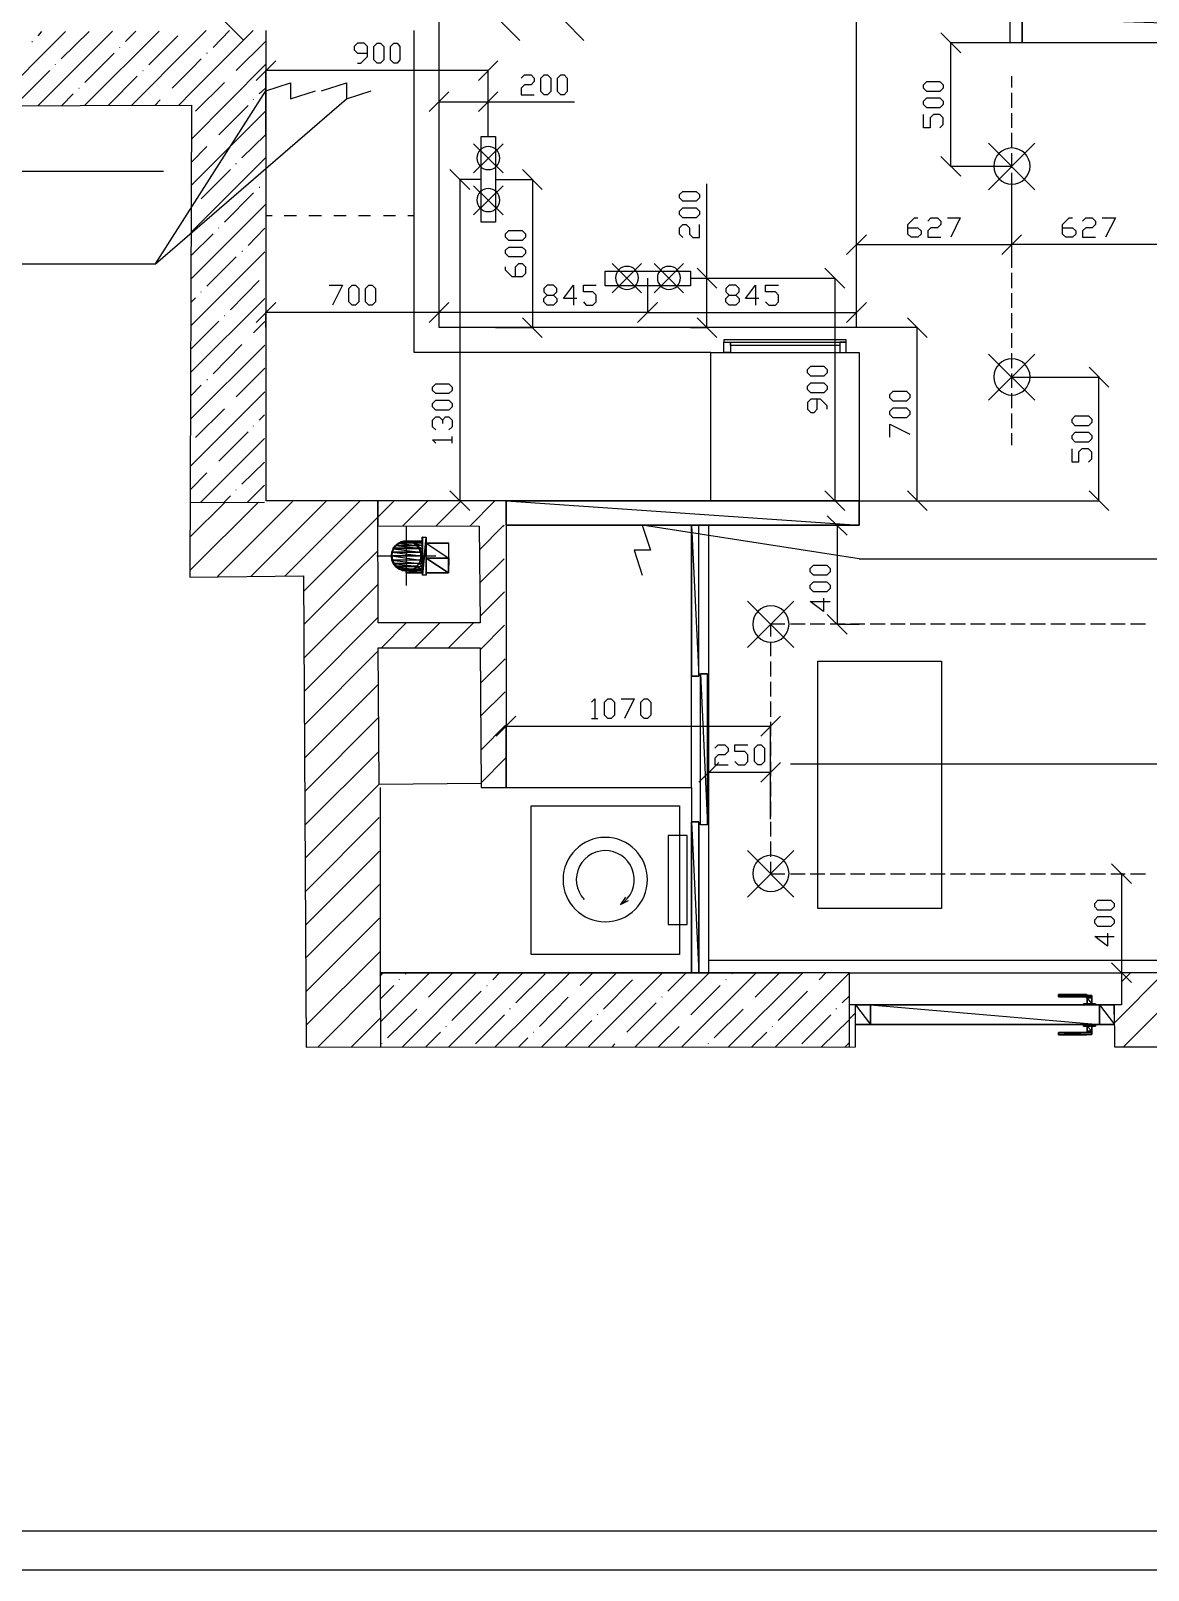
# Model space of a CAD drawing. Extents: x -3 to 1587, y 0 to 1122.
# Drawn here: x 536 to 915, y 0 to 522 of the extents above; entities that cross this region are included whole.
import ezdxf

# ---------------------------------------------------------------- set-up
doc = ezdxf.new("R2010")
doc.units = 0
doc.layers.add('Page_1', color=7, linetype='CONTINUOUS')

msp = doc.modelspace()

# ---------------------------------------------------------------- linework, layer by layer
at = {"layer": 'Page_1', "color": 7}
for points in [[(0, 1122.2367), (1587.2, 1122.2367), (1587.2, -0.0033), (0, -0.0033)], [(55.36, 1108.9567), (1573.92, 1108.9567), (1573.92, 13.2767), (55.36, 13.2767)], [(688.96, 457.4367), (688.96, 486.3967), (693.92, 486.3967), (693.92, 457.4367)], [(731.04, 440.7967), (760, 440.7967), (760, 435.8367), (731.04, 435.8367)], [(670.4, 350.5567), (670.4, 337.5967), (669.12, 337.5967), (668.96, 350.5567)], [(762.88, 303.3567), (762.88, 354.5567), (760.32, 354.5567), (760.32, 303.3567)], [(765.76, 304.1567), (765.76, 252.9567), (763.36, 252.9567), (763.36, 304.1567)], [(762.88, 253.9167), (762.88, 202.7167), (760.32, 202.7167), (760.32, 253.9167)], [(906.24, 202.7167)]]:
    msp.add_lwpolyline(points, close=True, dxfattribs=at)
for points in [[(816.32, 421.5967), (816.32, 822.2367)], [(872.48, 772.7967), (872.48, 518.2367)], [(816.32, 421.5967), (674.72, 421.5967), (674.72, 555.9967), (630.24, 555.9967)], [(616, 522.3967), (616, 362.8767)], [(921.6, 518.2367), (872.48, 518.2367)], [(412.48, 443.1967), (578.56, 443.1967), (616, 501.9167)], [(325.92, 496.3167), (590.72, 497.1167)], [(578.56, 443.1967), (643.36, 499.1967)], [(590.72, 497.1167), (590.24, 336.9567)], [(696.48, 474.0767), (686.4, 483.9967)], [(686.4, 474.0767), (696.48, 483.9967)], [(861.12, 468.3167), (876.8, 484.1567)], [(861.12, 484.1567), (876.8, 468.3167)], [(581.28, 474.5567), (407.36, 474.5567)], [(696.48, 469.7567), (686.4, 459.8367)], [(686.4, 469.7567), (696.48, 459.8367)], [(743.36, 433.4367), (733.44, 443.3567)], [(743.36, 443.3567), (733.44, 433.4367)], [(747.68, 433.4367), (757.6, 443.3567)], [(747.68, 443.3567), (757.6, 433.4367)], [(861.12, 412.6367), (876.8, 396.9567)], [(861.12, 396.9567), (876.8, 412.6367)], [(590.4, 362.2367), (615.52, 362.3967)], [(697.44, 362.8767), (616, 362.8767)], [(654.08, 321.4367), (653.92, 362.8767)], [(653.92, 362.8767), (653.92, 354.3967), (688.32, 354.2367)], [(697.44, 362.8767), (697.44, 265.5967)], [(697.44, 362.8767), (817.28, 362.8767), (817.28, 354.5567)], [(688.32, 354.2367), (688.64, 321.4367)], [(697.44, 354.5567), (817.28, 354.5567)], [(817.28, 343.1967), (743.68, 354.5567)], [(760.32, 265.5967), (760.32, 354.5567)], [(766.24, 202.7167), (766.24, 354.5567)], [(793.92, 273.5967), (936.48, 273.5967), (959.52, 346.2367)], [(817.28, 343.1967), (954.4, 343.1967)], [(590.24, 336.9567), (628.8, 337.4367)], [(628.8, 337.4367), (629.6, 177.4367)], [(779.36, 328.7967), (795.04, 313.1167)], [(779.36, 313.1167), (795.04, 328.7967)], [(688.64, 321.4367), (654.08, 321.4367)], [(654.4, 266.5567), (654.08, 312.9567)], [(654.08, 312.9567), (688.64, 312.9567)], [(688.64, 312.9567), (688.96, 265.5967)], [(688.96, 266.8767), (654.4, 266.5567)], [(654.72, 265.5967), (654.72, 202.7167)], [(688.96, 265.5967), (697.44, 265.5967)], [(760.32, 265.5967), (760.32, 202.7167)], [(779.36, 244.1567), (795.04, 228.3167)], [(779.36, 228.3167), (795.04, 244.1567)], [(654.72, 202.7167), (654.88, 177.4367)], [(813.92, 202.7167), (654.72, 202.7167)], [(654.72, 202.7167), (797.28, 202.7167)], [(813.92, 191.8367), (813.92, 202.7167)], [(813.92, 202.7167), (813.92, 202.7167), (906.24, 202.7167)], [(906.24, 202.7167), (906.24, 191.8367), (903.68, 191.8367), (903.84, 177.5967)], [(992.8, 202.7167), (906.24, 202.7167)], [(894.08, 194.5567), (884.8, 194.5567), (884.8, 195.3567), (894.4, 195.3567)], [(894.56, 195.0367), (896.16, 195.0367)], [(894.56, 192.1567), (894.56, 193.9167)], [(896.16, 195.0367), (896.16, 192.1567)], [(813.92, 177.5967), (813.92, 191.8367)], [(816, 177.5967), (816, 191.8367), (813.92, 191.8367)], [(816, 191.8367), (821.12, 191.8367), (821.12, 185.1167), (816, 185.1167)], [(897.44, 192.1567), (893.28, 192.1567)], [(893.28, 191.8367), (893.28, 192.1567)], [(897.44, 192.1567), (897.44, 191.8367)], [(898.72, 191.8367), (903.68, 191.8367)], [(903.84, 185.1167), (898.72, 185.1167), (898.72, 191.8367)], [(893.28, 184.6367), (893.28, 185.1167)], [(893.28, 184.6367), (897.44, 184.6367)], [(894.56, 182.8767), (894.56, 184.6367)], [(896.16, 184.6367), (896.16, 181.7567)], [(897.44, 185.1167), (897.44, 184.6367)], [(629.6, 177.4367), (816, 177.5967)], [(894.4, 181.5967), (884.8, 181.5967), (884.8, 182.3967), (894.08, 182.3967)], [(896.16, 181.7567), (894.56, 181.7567)], [(903.84, 177.5967), (1152.16, 177.5967)]]:
    msp.add_lwpolyline(points, dxfattribs=at)
at = {"layer": 'Page_1', "color": 3}
for points in [[(868.32, 772.7967), (868.32, 518.2367)], [(982.72, 206.8767), (766.24, 206.8767)]]:
    msp.add_lwpolyline(points, dxfattribs=at)
at = {"layer": 'Page_1', "color": 1}
for points in [[(590.72, 517.4367), (595.68, 522.3967)], [(590.72, 501.4367), (611.68, 522.3967)], [(590.72, 517.4367), (595.68, 522.3967)], [(590.72, 501.4367), (611.68, 522.3967)], [(598.08, 516.6367), (603.68, 522.3967)], [(598.08, 516.6367), (603.68, 522.3967)], [(766.88, 413.1167), (666.24, 413.1167), (666.24, 522.3967)], [(522.88, 496.9567), (548, 522.0767)], [(522.88, 496.9567), (548, 522.0767)], [(536.64, 518.7167), (536.8, 518.7167)], [(536.64, 518.7167), (536.8, 518.7167)], [(538.72, 496.9567), (564, 522.2367)], [(538.72, 496.9567), (564, 522.2367)], [(538.72, 520.6367), (540, 522.0767)], [(538.72, 520.6367), (540, 522.0767)], [(546.56, 512.7967), (556, 522.0767)], [(546.56, 512.7967), (556, 522.0767)], [(554.56, 497.1167), (579.84, 522.2367)], [(554.56, 497.1167), (579.84, 522.2367)], [(568.32, 518.7167), (571.84, 522.2367)], [(568.32, 518.7167), (571.84, 522.2367)], [(570.56, 497.1167), (590.72, 517.4367)], [(570.56, 497.1167), (590.72, 517.4367)], [(576.32, 510.7167), (586.08, 520.6367)], [(576.32, 510.7167), (586.08, 520.6367)], [(605.92, 508.7967), (615.84, 518.7167)], [(605.92, 508.7967), (615.84, 518.7167)], [(554.56, 504.7967), (564.48, 514.7167)], [(554.56, 504.7967), (564.48, 514.7167)], [(566.4, 516.6367), (566.4, 516.7967)], [(566.4, 516.6367), (566.4, 516.7967)], [(590.72, 509.4367), (594.08, 512.7967)], [(590.72, 509.4367), (594.08, 512.7967)], [(596, 514.7167), (596.16, 514.8767)], [(596, 514.7167), (596.16, 514.8767)], [(532.8, 498.8767), (542.72, 508.7967)], [(532.8, 498.8767), (542.72, 508.7967)], [(544.64, 510.7167), (544.64, 510.8767)], [(544.64, 510.7167), (544.64, 510.8767)], [(562.56, 497.1167), (572.32, 506.8767)], [(562.56, 497.1167), (572.32, 506.8767)], [(574.24, 508.7967), (574.4, 508.7967)], [(574.24, 508.7967), (574.4, 508.7967)], [(584.16, 502.8767), (590.72, 509.4367)], [(584.16, 502.8767), (590.72, 509.4367)], [(590.72, 485.5967), (615.84, 510.8767)], [(590.72, 485.5967), (615.84, 510.8767)], [(552.48, 502.8767), (552.64, 502.8767)], [(552.48, 502.8767), (552.64, 502.8767)], [(586.4, 497.1167), (590.72, 501.4367)], [(586.4, 497.1167), (590.72, 501.4367)], [(592.16, 495.0367), (601.92, 504.7967)], [(592.16, 495.0367), (601.92, 504.7967)], [(613.76, 500.9567), (615.84, 502.8767)], [(613.76, 500.9567), (615.84, 502.8767)], [(616, 501.9167), (624.32, 504.6367), (624.32, 499.1967), (632.8, 501.9167)], [(634.88, 501.9167), (643.36, 504.6367), (643.36, 499.1967), (651.68, 501.9167)], [(546.72, 496.9567), (550.56, 500.9567)], [(546.72, 496.9567), (550.56, 500.9567)], [(578.4, 497.1167), (580.16, 498.8767)], [(578.4, 497.1167), (580.16, 498.8767)], [(600, 487.0367), (609.92, 496.9567)], [(600, 487.0367), (609.92, 496.9567)], [(611.84, 498.8767), (611.84, 499.0367)], [(611.84, 498.8767), (611.84, 499.0367)], [(590.56, 469.7567), (615.84, 495.0367)], [(590.56, 469.7567), (615.84, 495.0367)], [(607.84, 479.1967), (615.84, 487.0367)], [(607.84, 479.1967), (615.84, 487.0367)], [(590.72, 477.7567), (596, 483.0367)], [(590.72, 477.7567), (596, 483.0367)], [(590.56, 453.9167), (615.84, 479.1967)], [(590.56, 453.9167), (615.84, 479.1967)], [(605.92, 477.1167), (605.92, 477.2767)], [(605.92, 477.1167), (605.92, 477.2767)], [(594.08, 465.2767), (604, 475.1967)], [(594.08, 465.2767), (604, 475.1967)], [(601.92, 457.4367), (611.84, 467.3567)], [(601.92, 457.4367), (611.84, 467.3567)], [(613.76, 469.2767), (613.92, 469.2767)], [(613.76, 469.2767), (613.92, 469.2767)], [(590.56, 438.0767), (615.84, 463.3567)], [(590.56, 438.0767), (615.84, 463.3567)], [(600, 455.3567), (600, 455.5167)], [(600, 455.3567), (600, 455.5167)], [(609.92, 449.4367), (615.68, 455.3567)], [(609.92, 449.4367), (615.68, 455.3567)], [(618.08, 459.5167), (616, 459.5167)], [(626.4, 459.5167), (622.24, 459.5167)], [(634.88, 459.5167), (630.56, 459.5167)], [(643.2, 459.5167), (639.04, 459.5167)], [(651.52, 459.5167), (647.36, 459.5167)], [(660, 459.5167), (655.84, 459.5167)], [(666.24, 459.5167), (664.16, 459.5167)], [(590.56, 445.9167), (598.08, 453.4367)], [(590.56, 445.9167), (598.08, 453.4367)], [(590.56, 422.2367), (615.68, 447.3567)], [(590.56, 422.2367), (615.68, 447.3567)], [(596, 435.6767), (605.92, 445.5967)], [(596, 435.6767), (605.92, 445.5967)], [(607.84, 447.5167), (608, 447.5167)], [(607.84, 447.5167), (608, 447.5167)], [(594.08, 433.5967), (594.08, 433.7567)], [(594.08, 433.5967), (594.08, 433.7567)], [(604, 427.6767), (613.76, 437.5967)], [(604, 427.6767), (613.76, 437.5967)], [(590.4, 406.3967), (615.68, 431.5167)], [(590.4, 406.3967), (615.68, 431.5167)], [(590.56, 430.0767), (592.16, 431.6767)], [(590.56, 430.0767), (592.16, 431.6767)], [(590.56, 414.2367), (600, 423.8367)], [(590.56, 414.2367), (600, 423.8367)], [(601.92, 425.7567), (602.08, 425.7567)], [(601.92, 425.7567), (602.08, 425.7567)], [(611.84, 419.8367), (615.68, 423.6767)], [(611.84, 419.8367), (615.68, 423.6767)], [(590.4, 390.5567), (615.68, 415.6767)], [(590.4, 390.5567), (615.68, 415.6767)], [(598.08, 405.9167), (607.84, 415.8367)], [(598.08, 405.9167), (607.84, 415.8367)], [(605.92, 398.0767), (615.68, 407.8367)], [(605.92, 398.0767), (615.68, 407.8367)], [(596, 403.9967), (596.16, 403.9967)], [(596, 403.9967), (596.16, 403.9967)], [(590.4, 398.3967), (594.08, 402.0767)], [(590.4, 398.3967), (594.08, 402.0767)], [(590.4, 374.5567), (615.68, 399.8367)], [(590.4, 374.5567), (615.68, 399.8367)], [(592.16, 384.3167), (601.92, 394.0767)], [(592.16, 384.3167), (601.92, 394.0767)], [(613.76, 390.2367), (615.52, 391.9967)], [(613.76, 390.2367), (615.52, 391.9967)], [(611.84, 388.1567), (611.84, 388.3167)], [(611.84, 388.1567), (611.84, 388.3167)], [(593.76, 362.2367), (615.52, 383.9967)], [(593.76, 362.2367), (615.52, 383.9967)], [(600, 376.3167), (609.92, 386.2367)], [(600, 376.3167), (609.92, 386.2367)], [(590.4, 366.7167), (596, 372.3167)], [(590.4, 366.7167), (596, 372.3167)], [(607.84, 368.4767), (615.52, 375.9967)], [(607.84, 368.4767), (615.52, 375.9967)], [(605.92, 366.3967), (605.92, 366.5567)], [(605.92, 366.3967), (605.92, 366.5567)], [(609.76, 362.3967), (615.52, 368.1567)], [(609.76, 362.3967), (615.52, 368.1567)], [(590.24, 339.1967), (613.44, 362.3967)], [(590.24, 350.5567), (602.08, 362.2367)], [(590.4, 362.0767), (590.56, 362.2367)], [(599.52, 337.1167), (624.96, 362.5567)], [(601.76, 362.2367), (604, 364.4767)], [(601.76, 362.2367), (604, 364.4767)], [(611.04, 337.2767), (636.48, 362.7167)], [(622.56, 337.4367), (648, 362.8767)], [(653.92, 357.2767), (659.52, 362.8767)], [(662.4, 354.3967), (670.88, 362.8767)], [(673.76, 354.3967), (682.24, 362.8767)], [(685.12, 354.2367), (693.6, 362.8767)], [(634.08, 337.4367), (653.92, 357.2767)], [(663.68, 334.0767), (663.68, 354.0767)], [(688.48, 346.2367), (696.32, 354.2367)], [(696.32, 354.2367), (696.8, 354.5567)], [(743.68, 354.5567), (746.4, 346.0767), (740.96, 346.0767), (743.68, 337.5967)], [(645.6, 337.5967), (653.92, 345.9167)], [(668.96, 349.1167), (664.96, 349.1167)], [(664.96, 348.9567), (664.96, 349.1167)], [(678.08, 348.4767), (670.4, 348.4767)], [(670.4, 338.3967), (677.92, 338.3967), (678.08, 348.4767)], [(653.6, 344.1567), (673.6, 344.1567)], [(688.48, 334.8767), (696.8, 343.1967)], [(628.96, 320.9567), (645.6, 337.5967)], [(628.96, 332.3167), (634.08, 337.4367)], [(628.96, 309.5967), (654.08, 334.5567)], [(663.52, 338.3967), (663.52, 339.0367)], [(663.52, 338.3967), (668.96, 338.3967)], [(664.96, 339.1967), (664.96, 339.0367), (668.96, 339.0367)], [(688.64, 323.6767), (696.96, 331.9967)], [(629.12, 298.2367), (654.08, 323.3567)], [(655.2, 312.9567), (663.52, 321.4367)], [(666.56, 312.9567), (675.04, 321.4367)], [(677.92, 312.9567), (686.4, 321.4367)], [(688.64, 312.3167), (696.96, 320.6367)], [(629.12, 286.8767), (654.24, 311.9967)], [(688.8, 300.9567), (697.12, 309.2767)], [(629.12, 275.5167), (654.24, 300.6367)], [(688.8, 289.7567), (697.12, 298.0767)], [(629.28, 264.3167), (654.24, 289.2767)], [(688.96, 278.3967), (697.28, 286.7167)], [(629.28, 252.9567), (654.4, 277.9167)], [(688.96, 267.1967), (697.28, 275.5167)], [(629.28, 241.5967), (654.4, 266.7167)], [(697.44, 265.5967), (760.32, 265.5967)], [(629.44, 230.2367), (654.4, 255.3567)], [(629.44, 218.8767), (654.56, 243.9967)], [(629.44, 207.6767), (654.56, 232.6367)], [(737.92, 228.3167), (736.32, 225.9167), (739.04, 227.1967)], [(629.6, 196.3167), (654.56, 221.2767)], [(629.6, 184.9567), (654.72, 209.9167)], [(633.6, 177.4367), (654.72, 198.7167)], [(654.72, 201.5967), (655.68, 202.7167)], [(654.72, 185.9167), (671.52, 202.7167)], [(654.72, 201.5967), (655.68, 202.7167)], [(654.72, 185.9167), (671.52, 202.7167)], [(661.28, 200.3167), (661.28, 200.4767)], [(661.28, 200.3167), (661.28, 200.4767)], [(662.24, 177.4367), (687.36, 202.7167)], [(662.24, 177.4367), (687.36, 202.7167)], [(663.2, 202.3967), (663.68, 202.7167)], [(663.2, 202.3967), (663.68, 202.7167)], [(671.2, 194.3967), (679.36, 202.7167)], [(671.2, 194.3967), (679.36, 202.7167)], [(677.92, 177.4367), (703.2, 202.7167)], [(677.92, 177.4367), (703.2, 202.7167)], [(692.96, 200.3167), (695.2, 202.7167)], [(692.96, 200.3167), (695.2, 202.7167)], [(693.76, 177.5967), (719.04, 202.7167)], [(693.76, 177.5967), (719.04, 202.7167)], [(700.8, 192.4767), (710.72, 202.3967)], [(700.8, 192.4767), (710.72, 202.3967)], [(709.6, 177.5967), (734.88, 202.7167)], [(709.6, 177.5967), (734.88, 202.7167)], [(722.56, 198.3967), (726.88, 202.7167)], [(722.56, 198.3967), (726.88, 202.7167)], [(725.44, 177.5967), (750.56, 202.7167)], [(725.44, 177.5967), (750.56, 202.7167)], [(730.56, 190.3967), (740.32, 200.3167)], [(730.56, 190.3967), (740.32, 200.3167)], [(741.28, 177.5967), (766.4, 202.7167)], [(741.28, 177.5967), (766.4, 202.7167)], [(752.32, 196.4767), (758.56, 202.7167)], [(752.32, 196.4767), (758.56, 202.7167)], [(757.12, 177.5967), (782.24, 202.7167)], [(757.12, 177.5967), (782.24, 202.7167)], [(772, 200.3167), (772.16, 200.4767)], [(772, 200.3167), (772.16, 200.4767)], [(772.96, 177.5967), (798.08, 202.7167)], [(772.96, 177.5967), (798.08, 202.7167)], [(774.08, 202.3967), (774.4, 202.7167)], [(774.08, 202.3967), (774.4, 202.7167)], [(781.92, 194.3967), (790.24, 202.7167)], [(781.92, 194.3967), (790.24, 202.7167)], [(788.8, 177.5967), (813.92, 202.7167)], [(788.8, 177.5967), (813.92, 202.7167)], [(803.68, 200.3167), (805.92, 202.7167)], [(803.68, 200.3167), (805.92, 202.7167)], [(903.84, 185.7567), (920.64, 202.7167)], [(906.24, 199.6767), (909.28, 202.7167)], [(906.88, 177.5967), (932.16, 202.7167)], [(654.72, 193.7567), (659.36, 198.3967)], [(654.72, 193.7567), (659.36, 198.3967)], [(679.04, 186.5567), (688.96, 196.4767)], [(679.04, 186.5567), (688.96, 196.4767)], [(690.88, 198.3967), (691.04, 198.3967)], [(690.88, 198.3967), (691.04, 198.3967)], [(708.8, 184.4767), (718.56, 194.3967)], [(708.8, 184.4767), (718.56, 194.3967)], [(750.24, 194.3967), (750.4, 194.5567)], [(750.24, 194.3967), (750.4, 194.5567)], [(760.16, 188.4767), (770.08, 198.3967)], [(760.16, 188.4767), (770.08, 198.3967)], [(789.76, 186.5567), (799.68, 196.4767)], [(789.76, 186.5567), (799.68, 196.4767)], [(811.52, 192.4767), (813.92, 194.8767)], [(811.52, 192.4767), (813.92, 194.8767)], [(894.4, 195.3567), (884.8, 195.3567), (884.8, 194.5567), (894.08, 194.5567)], [(896.16, 195.0367), (894.56, 195.0367)], [(894.56, 193.9167), (894.56, 192.1567), (896.16, 192.1567), (896.16, 195.0367)], [(657.28, 180.6367), (667.2, 190.3967)], [(657.28, 180.6367), (667.2, 190.3967)], [(687.04, 178.5567), (696.96, 188.4767)], [(687.04, 178.5567), (696.96, 188.4767)], [(698.88, 190.3967), (698.88, 190.5567)], [(698.88, 190.3967), (698.88, 190.5567)], [(728.48, 188.4767), (728.64, 188.6367)], [(728.48, 188.4767), (728.64, 188.6367)], [(738.4, 182.5567), (748.32, 192.4767)], [(738.4, 182.5567), (748.32, 192.4767)], [(768, 180.6367), (777.92, 190.3967)], [(768, 180.6367), (777.92, 190.3967)], [(797.76, 178.5567), (807.68, 188.4767)], [(797.76, 178.5567), (807.68, 188.4767)], [(809.6, 190.3967), (809.6, 190.5567)], [(809.6, 190.3967), (809.6, 190.5567)], [(813.92, 187.0367), (816, 189.1167)], [(816, 191.8367), (821.12, 191.8367)], [(821.12, 191.8367), (893.28, 191.8367)], [(821.12, 191.8367), (821.12, 185.1167)], [(821.12, 191.8367), (893.28, 191.8367)], [(893.28, 191.8367), (821.12, 191.8367), (821.12, 185.1167)], [(893.28, 192.1567), (894.56, 192.1567)], [(893.28, 192.1567), (893.28, 191.8367)], [(893.28, 191.8367), (897.44, 191.8367)], [(893.28, 191.8367), (897.44, 191.8367), (898.72, 191.8367)], [(897.44, 191.8367), (893.28, 191.8367)], [(896.16, 192.1567), (894.56, 192.1567)], [(894.56, 192.1567), (896.16, 192.1567)], [(896.16, 192.1567), (897.44, 192.1567)], [(897.44, 192.1567), (897.44, 191.8367)], [(897.44, 191.8367), (898.72, 191.8367)], [(898.72, 191.8367), (897.44, 191.8367)], [(898.72, 185.1167), (898.72, 191.8367)], [(898.72, 191.8367), (903.68, 191.8367)], [(898.72, 185.1167), (898.72, 191.8367)], [(644.96, 177.4367), (654.72, 187.3567)], [(677.12, 184.4767), (677.12, 184.6367)], [(677.12, 184.4767), (677.12, 184.6367)], [(717.6, 177.5967), (726.56, 186.5567)], [(717.6, 177.5967), (726.56, 186.5567)], [(749.12, 177.5967), (756.16, 184.4767)], [(749.12, 177.5967), (756.16, 184.4767)], [(787.84, 184.4767), (787.84, 184.6367)], [(787.84, 184.4767), (787.84, 184.6367)], [(804.48, 177.5967), (813.92, 186.8767)], [(804.48, 177.5967), (813.92, 186.8767)], [(816, 185.1167), (903.84, 185.1167)], [(893.28, 185.1167), (821.12, 185.1167)], [(821.12, 185.1167), (893.28, 185.1167)], [(893.28, 185.1167), (893.28, 184.6367)], [(897.44, 185.1167), (893.28, 185.1167)], [(893.28, 185.1167), (897.44, 185.1167)], [(894.56, 184.6367), (893.28, 184.6367)], [(894.56, 184.6367), (896.16, 184.6367)], [(896.16, 181.7567), (896.16, 184.6367), (894.56, 184.6367), (894.56, 182.8767)], [(896.16, 184.6367), (894.56, 184.6367)], [(897.44, 184.6367), (896.16, 184.6367)], [(897.44, 185.1167), (897.44, 184.6367)], [(898.72, 185.1167), (897.44, 185.1167)], [(897.44, 185.1167), (898.72, 185.1167)], [(655.36, 178.5567), (655.36, 178.7167)], [(655.36, 178.5567), (655.36, 178.7167)], [(670.08, 177.4367), (675.2, 182.5567)], [(670.08, 177.4367), (675.2, 182.5567)], [(701.76, 177.5967), (704.8, 180.6367)], [(701.76, 177.5967), (704.8, 180.6367)], [(706.72, 182.5567), (706.88, 182.5567)], [(706.72, 182.5567), (706.88, 182.5567)], [(733.44, 177.5967), (734.4, 178.5567)], [(733.44, 177.5967), (734.4, 178.5567)], [(766.08, 178.5567), (766.08, 178.7167)], [(766.08, 178.5567), (766.08, 178.7167)], [(780.8, 177.5967), (785.92, 182.5567)], [(780.8, 177.5967), (785.92, 182.5567)], [(812.48, 177.5967), (813.92, 179.0367)], [(812.48, 177.5967), (813.92, 179.0367)], [(815.84, 177.5967), (816, 177.7567)], [(894.08, 182.3967), (884.8, 182.3967), (884.8, 181.5967), (894.4, 181.5967)], [(894.56, 181.7567), (896.16, 181.7567)]]:
    msp.add_lwpolyline(points, dxfattribs=at)
at = {"layer": 'Page_1', "color": 5}
for points in [[(601.76, 525.7567), (608.48, 519.0367)], [(695.36, 525.7567), (702.08, 519.0367)], [(717.12, 525.7567), (723.84, 519.0367)], [(647.04, 511.3567), (648.16, 511.3567), (650.4, 513.5967), (650.4, 516.9567), (649.28, 518.0767), (647.04, 518.0767), (645.92, 516.9567), (645.92, 515.8367), (647.04, 514.7167), (650.4, 514.7167)], [(851.68, 514.8767), (844.96, 521.5967)], [(872.48, 518.2367), (848.16, 518.2367)], [(848.32, 476.3167), (848.32, 518.2367)], [(619.36, 512.1567), (612.64, 505.4367)], [(688.16, 505.4367), (694.72, 512.1567)], [(616, 486.3967), (616, 508.9567)], [(691.36, 508.7967), (616, 508.7967)], [(691.36, 486.3967), (691.36, 508.9567)], [(702.56, 506.2367), (703.68, 507.3567), (705.92, 507.3567), (707.04, 506.2367), (707.04, 505.1167), (705.92, 503.9967), (703.68, 503.9967), (702.56, 502.8767), (702.56, 500.6367), (707.04, 500.6367)], [(868.96, 506.8767), (868.96, 503.0367)], [(678.08, 501.5967), (671.36, 494.8767)], [(688.16, 494.8767), (694.72, 501.5967)], [(674.72, 486.3967), (674.72, 498.2367), (691.36, 498.2367), (720.64, 498.2367)], [(691.36, 486.3967), (691.36, 498.2367)], [(868.96, 501.2767), (868.96, 496.1567)], [(844.64, 489.4367), (845.76, 490.5567), (845.76, 492.7967), (844.64, 493.9167), (842.4, 493.9167), (841.28, 492.7967), (841.28, 489.4367), (839.04, 489.4367), (839.04, 493.9167)], [(868.96, 494.3967), (868.96, 489.4367)], [(868.96, 487.6767), (868.96, 482.5567)], [(868.96, 480.7967), (868.96, 475.8367)], [(844.96, 479.6767), (851.68, 472.9567)], [(868.96, 476.3167), (848.16, 476.3167)], [(685.12, 468.4767), (678.4, 475.1967)], [(688.96, 471.8367), (681.6, 471.8367)], [(681.76, 471.8367), (681.76, 362.8767)], [(693.92, 471.8367), (706.56, 471.8367)], [(709.76, 468.4767), (703.04, 475.1967)], [(706.4, 471.8367), (706.4, 421.5967)], [(765.6, 421.5967), (765.6, 438.3967), (765.6, 470.3967)], [(868.96, 474.0767), (868.96, 468.9567)], [(868.96, 470.0767), (868.96, 449.5967)], [(868.96, 467.1967), (868.96, 462.2367)], [(868.96, 460.4767), (868.96, 455.5167)], [(757.44, 452.1567), (756.32, 453.2767), (756.32, 455.5167), (757.44, 456.6367), (758.56, 456.6367), (759.68, 455.5167), (759.68, 453.2767), (760.8, 452.1567), (763.04, 452.1567), (763.04, 456.6367)], [(833.76, 455.5167), (837.12, 455.5167), (838.24, 454.3967), (838.24, 453.2767), (837.12, 452.3167), (834.88, 452.3167), (833.76, 453.2767), (833.76, 456.6367), (836, 458.8767), (837.12, 458.8767)], [(840.48, 457.7567), (841.6, 458.8767), (843.84, 458.8767), (844.96, 457.7567), (844.96, 456.6367), (843.84, 455.5167), (841.6, 455.5167), (840.48, 454.3967), (840.48, 452.3167), (844.96, 452.3167)], [(847.2, 458.8767), (851.52, 458.8767), (848.32, 452.3167)], [(886.24, 455.5167), (889.6, 455.5167), (890.72, 454.3967), (890.72, 453.2767), (889.6, 452.3167), (887.36, 452.3167), (886.24, 453.2767), (886.24, 456.6367), (888.48, 458.8767), (889.6, 458.8767)], [(892.96, 457.7567), (894.08, 458.8767), (896.32, 458.8767), (897.44, 457.7567), (897.44, 456.6367), (896.32, 455.5167), (894.08, 455.5167), (892.96, 454.3967), (892.96, 452.3167), (897.44, 452.3167)], [(899.68, 458.8767), (904.16, 458.8767), (900.8, 452.3167)], [(819.68, 453.1167), (812.96, 446.3967)], [(816.32, 421.5967), (816.32, 449.7567), (868.96, 449.7567), (868.96, 444.3167)], [(872.32, 453.1167), (865.6, 446.3967)], [(865.6, 446.3967), (872.32, 453.1167)], [(868.96, 453.5967), (868.96, 448.6367)], [(921.6, 449.7567), (868.96, 449.7567)], [(868.96, 446.8767), (868.96, 441.9167)], [(700.64, 438.8767), (700.64, 442.2367), (701.76, 443.3567), (702.88, 443.3567), (704, 442.2367), (704, 439.9967), (702.88, 438.8767), (699.52, 438.8767), (697.28, 441.1167), (697.28, 442.2367)], [(768.96, 435.0367), (762.24, 441.7567)], [(812.32, 435.0367), (805.6, 441.7567)], [(868.96, 440.1567), (868.96, 435.0367)], [(637.44, 435.9967), (641.92, 435.9967), (638.56, 429.2767)], [(745.44, 435.8367), (745.44, 426.7167), (674.72, 426.7167), (674.72, 435.8367)], [(713.6, 432.6367), (714.72, 431.5167), (714.72, 430.3967), (713.6, 429.2767), (711.36, 429.2767), (710.24, 430.3967), (710.24, 431.5167), (711.36, 432.6367), (713.6, 432.6367), (714.72, 433.7567), (714.72, 434.8767), (713.6, 435.9967), (711.36, 435.9967), (710.24, 434.8767), (710.24, 433.7567), (711.36, 432.6367)], [(721.44, 431.5167), (716.96, 431.5167), (720.32, 435.9967), (720.32, 429.2767)], [(723.68, 430.3967), (724.64, 429.2767), (726.88, 429.2767), (728, 430.3967), (728, 432.6367), (726.88, 433.7567), (723.68, 433.7567), (723.68, 435.9967), (728, 435.9967)], [(745.44, 438.3967), (745.44, 426.7167), (816.32, 426.7167), (816.32, 438.3967)], [(760, 438.3967), (765.76, 438.3967)], [(760, 438.3967), (809.12, 438.3967)], [(775.36, 432.6367), (776.48, 431.5167), (776.48, 430.3967), (775.36, 429.2767), (773.12, 429.2767), (772, 430.3967), (772, 431.5167), (773.12, 432.6367), (775.36, 432.6367), (776.48, 433.7567), (776.48, 434.8767), (775.36, 435.9967), (773.12, 435.9967), (772, 434.8767), (772, 433.7567), (773.12, 432.6367)], [(783.2, 431.5167), (778.72, 431.5167), (782.08, 435.9967), (782.08, 429.2767)], [(785.44, 430.3967), (786.56, 429.2767), (788.8, 429.2767), (789.92, 430.3967), (789.92, 432.6367), (788.8, 433.7567), (785.44, 433.7567), (785.44, 435.9967), (789.92, 435.9967)], [(808.96, 438.3967), (808.96, 362.8767)], [(619.36, 430.0767), (612.64, 423.3567)], [(678.08, 430.0767), (671.36, 423.3567)], [(671.36, 423.3567), (678.08, 430.0767)], [(742.08, 423.3567), (748.8, 430.0767)], [(748.8, 430.0767), (742.08, 423.3567)], [(812.96, 423.3567), (819.68, 430.0767)], [(868.96, 433.2767), (868.96, 428.3167)], [(616, 421.5967), (616, 426.8767)], [(674.72, 426.7167), (616, 426.7167)], [(674.72, 421.5967), (674.72, 426.8767)], [(703.04, 424.9567), (709.76, 418.2367)], [(762.24, 424.9567), (768.96, 418.2367)], [(840.32, 418.2367), (833.6, 424.9567)], [(868.96, 426.5567), (868.96, 421.4367)], [(693.92, 421.5967), (706.56, 421.5967)], [(760, 421.5967), (765.76, 421.5967)], [(817.28, 362.8767), (836.96, 362.8767), (836.96, 421.5967), (816.32, 421.5967)], [(868.96, 419.6767), (868.96, 414.7167)], [(868.96, 412.9567), (868.96, 407.8367)], [(901.92, 401.4367), (895.2, 408.1567)], [(868.96, 406.0767), (868.96, 401.1167)], [(868.96, 404.7967), (898.72, 404.7967)], [(898.56, 362.8767), (898.56, 404.7967)], [(806.4, 393.9167), (806.4, 395.0367), (804.16, 397.2767), (800.8, 397.2767), (799.68, 396.1567), (799.68, 393.9167), (800.8, 392.7967), (801.92, 392.7967), (803.04, 393.9167), (803.04, 397.2767)], [(868.96, 399.3567), (868.96, 394.2367)], [(868.96, 392.4767), (868.96, 387.5167)], [(673.6, 386.8767), (672.48, 387.9967), (672.48, 390.2367), (673.6, 391.3567), (674.72, 391.3567), (675.84, 390.2367), (675.84, 389.1167)], [(675.84, 390.2367), (676.96, 391.3567), (678.08, 391.3567), (679.2, 390.2367), (679.2, 387.9967), (678.08, 386.8767)], [(827.68, 384.4767), (827.68, 388.7967), (834.4, 385.4367)], [(673.6, 382.3967), (672.48, 383.5167), (679.2, 383.5167)], [(679.2, 382.3967), (679.2, 384.6367)], [(868.96, 385.7567), (868.96, 381.7567)], [(895.04, 375.9967), (896.16, 377.1167), (896.16, 379.3567), (895.04, 380.4767), (892.8, 380.4767), (891.68, 379.3567), (891.68, 375.9967), (889.44, 375.9967), (889.44, 380.4767)], [(678.4, 366.2367), (685.12, 359.5167)], [(805.6, 366.2367), (812.32, 359.5167)], [(833.6, 366.2367), (840.32, 359.5167)], [(895.2, 366.2367), (901.92, 359.5167)], [(688.96, 362.8767), (681.6, 362.8767)], [(760, 362.8767), (809.12, 362.8767)], [(817.28, 362.8767), (898.72, 362.8767)], [(813.12, 351.1967), (806.4, 357.7567)], [(817.28, 354.5567), (809.76, 354.5567), (809.76, 320.9567), (817.28, 320.9567)], [(805.12, 329.7567), (805.12, 325.2767), (800.64, 328.6367), (807.36, 328.6367)], [(806.4, 324.3167), (813.12, 317.5967)], [(792, 320.9567), (787.2, 320.9567), (787.2, 316.7967)], [(798.88, 320.9567), (793.92, 320.9567)], [(805.6, 320.9567), (800.64, 320.9567)], [(812.48, 320.9567), (807.36, 320.9567)], [(819.2, 320.9567), (814.24, 320.9567)], [(826.08, 320.9567), (820.96, 320.9567)], [(832.8, 320.9567), (827.84, 320.9567)], [(839.68, 320.9567), (834.56, 320.9567)], [(846.4, 320.9567), (841.44, 320.9567)], [(853.28, 320.9567), (848.16, 320.9567)], [(860, 320.9567), (855.04, 320.9567)], [(866.88, 320.9567), (861.76, 320.9567)], [(873.6, 320.9567), (868.64, 320.9567)], [(880.48, 320.9567), (875.36, 320.9567)], [(887.2, 320.9567), (882.24, 320.9567)], [(893.92, 320.9567), (888.96, 320.9567)], [(900.8, 320.9567), (895.68, 320.9567)], [(907.52, 320.9567), (902.56, 320.9567)], [(914.4, 320.9567), (909.28, 320.9567)], [(787.2, 315.0367), (787.2, 310.0767)], [(787.2, 308.3167), (787.2, 303.1967)], [(787.2, 301.4367), (787.2, 296.4767)], [(726.4, 294.5567), (727.52, 295.6767), (727.52, 288.9567)], [(736.48, 295.6767), (740.96, 295.6767), (737.6, 288.9567)], [(787.2, 294.7167), (787.2, 289.5967)], [(700.8, 289.7567), (694.08, 283.0367)], [(726.4, 288.9567), (728.64, 288.9567)], [(783.84, 283.0367), (790.56, 289.7567)], [(787.2, 287.8367), (787.2, 282.8767)], [(697.44, 265.5967), (697.44, 286.5567)], [(697.44, 286.3967), (787.2, 286.3967)], [(787.2, 265.5967), (787.2, 286.5567)], [(768.32, 278.8767), (769.44, 279.9967), (771.68, 279.9967), (772.8, 278.8767), (772.8, 277.7567), (771.68, 276.6367), (769.44, 276.6367), (768.32, 275.5167), (768.32, 273.2767), (772.8, 273.2767)], [(775.04, 274.3967), (776.16, 273.2767), (778.4, 273.2767), (779.52, 274.3967), (779.52, 276.6367), (778.4, 277.7567), (775.04, 277.7567), (775.04, 279.9967), (779.52, 279.9967)], [(787.2, 281.1167), (787.2, 276.1567)], [(769.6, 274.0767), (762.88, 267.3567)], [(783.84, 267.3567), (790.56, 274.0767)], [(787.2, 274.3967), (787.2, 269.2767)], [(766.24, 254.8767), (766.24, 270.8767)], [(766.24, 270.7167), (787.2, 270.7167)], [(787.2, 254.8767), (787.2, 270.8767)], [(787.2, 267.5167), (787.2, 262.5567)], [(787.2, 260.7967), (787.2, 255.6767)], [(787.2, 253.9167), (787.2, 248.9567)], [(787.2, 247.1967), (787.2, 242.0767)], [(787.2, 240.3167), (787.2, 236.3167), (792, 236.3167)], [(793.92, 236.3167), (798.88, 236.3167)], [(800.64, 236.3167), (805.6, 236.3167)], [(807.36, 236.3167), (812.48, 236.3167)], [(814.24, 236.3167), (819.2, 236.3167)], [(820.96, 236.3167), (826.08, 236.3167)], [(827.84, 236.3167), (832.8, 236.3167)], [(834.56, 236.3167), (839.68, 236.3167)], [(841.44, 236.3167), (846.4, 236.3167)], [(848.16, 236.3167), (853.28, 236.3167)], [(855.04, 236.3167), (860, 236.3167)], [(861.76, 236.3167), (866.88, 236.3167)], [(868.64, 236.3167), (873.6, 236.3167)], [(875.36, 236.3167), (880.48, 236.3167)], [(882.24, 236.3167), (887.2, 236.3167)], [(888.96, 236.3167), (893.92, 236.3167)], [(895.68, 236.3167), (900.8, 236.3167)], [(902.56, 236.3167), (907.52, 236.3167)], [(909.6, 232.9567), (902.88, 239.6767)], [(906.4, 236.3167), (906.24, 236.3167), (906.24, 202.7167), (906.4, 202.7167)], [(909.28, 236.3167), (914.4, 236.3167)], [(901.44, 216.1567), (901.44, 211.6767), (897.12, 215.0367), (903.68, 215.0367)], [(902.88, 206.0767), (909.6, 199.3567)]]:
    msp.add_lwpolyline(points, dxfattribs=at)
at = {"layer": 'Page_1', "color": 1}
for points in [[(872.48, 526.5567), (1127.04, 518.2367), (872.48, 518.2367)], [(604, 506.8767)], [(604, 506.8767)], [(582.24, 500.9567)], [(582.24, 500.9567)], [(598.08, 485.1167)], [(598.08, 485.1167)], [(592.16, 463.3567)], [(592.16, 463.3567)], [(609.92, 417.9167)], [(609.92, 417.9167)], [(817.28, 413.1167), (817.28, 362.8767), (766.88, 362.8767), (766.88, 413.1167)], [(812.8, 416.6367), (812.8, 417.4367), (771.36, 417.4367), (771.36, 416.6367)], [(771.36, 413.1167), (771.36, 416.6367), (773.6, 416.6367), (773.6, 413.1167)], [(810.72, 416.6367), (810.72, 415.5167), (773.6, 415.5167), (773.6, 416.6367)], [(812.8, 413.1167), (812.8, 416.6367), (810.72, 416.6367), (810.72, 413.1167)], [(604, 396.1567)], [(604, 396.1567)], [(598.08, 374.3967)], [(598.08, 374.3967)], [(817.28, 362.8767), (697.44, 362.8767), (817.28, 354.5567)], [(697.44, 362.8767), (817.28, 354.5567), (697.44, 354.5567)], [(668.96, 350.5567), (668.96, 339.1967), (668.96, 339.1967), (668.96, 350.5567), (668.96, 339.1967), (669.12, 350.5567)], [(668.96, 339.1967), (669.12, 350.5567), (669.12, 337.5967)], [(670.4, 350.5567), (670.4, 350.5567), (670.4, 337.5967), (670.4, 350.5567), (670.4, 337.5967), (669.12, 337.5967)], [(669.12, 337.5967), (669.12, 350.5567), (670.4, 350.5567)], [(658.72, 345.4367), (668.64, 344.1567), (658.56, 344.1567)], [(659.2, 346.5567), (668.48, 345.4367), (658.72, 345.4367)], [(668.48, 345.4367), (658.72, 345.4367)], [(658.72, 345.4367), (668.48, 345.4367), (668.48, 345.4367)], [(668.48, 345.4367), (658.72, 345.4367), (668.64, 344.1567)], [(660, 347.6767), (668, 346.7167), (659.2, 346.7167)], [(668, 346.7167), (659.2, 346.7167), (668, 346.5567)], [(659.2, 346.7167), (668, 346.5567), (659.2, 346.5567)], [(668, 346.5567), (659.2, 346.5567), (668.48, 345.4367)], [(660.16, 347.6767), (667.2, 347.6767), (660, 347.6767)], [(667.2, 347.6767), (660, 347.6767), (668, 346.7167)], [(661.12, 348.4767), (667.04, 347.6767), (660.16, 347.6767)], [(667.04, 347.6767), (660.16, 347.6767), (667.2, 347.6767)], [(662.24, 348.9567), (666.08, 348.4767), (661.12, 348.4767)], [(666.08, 348.4767), (661.12, 348.4767), (667.04, 347.6767)], [(663.68, 349.1167), (664.96, 348.9567), (662.24, 348.9567)], [(664.96, 348.9567), (662.24, 348.9567), (666.08, 348.4767)], [(668.96, 349.1167), (664.96, 349.1167), (668.96, 348.9567)], [(664.96, 349.1167), (668.96, 348.9567), (664.96, 348.9567)], [(668.96, 348.9567), (664.96, 348.9567), (668.96, 348.4767)], [(664.96, 348.9567), (668.96, 348.4767), (666.08, 348.4767)], [(668.96, 348.4767), (666.08, 348.4767), (668.96, 347.6767)], [(666.08, 348.4767), (668.96, 347.6767), (667.2, 347.6767)], [(668.96, 347.6767), (667.2, 347.6767), (668.96, 346.5567)], [(667.2, 347.6767), (668.96, 346.5567), (668, 346.5567)], [(668.96, 346.5567), (668, 346.5567), (668.96, 345.4367)], [(668, 346.5567), (668.96, 345.4367), (668.48, 345.4367)], [(668.96, 345.4367), (668.48, 345.4367), (668.96, 344.1567)], [(668.48, 345.4367), (668.96, 344.1567), (668.64, 344.1567)], [(670.4, 348.4767), (678.08, 348.4767), (678.08, 348.4767)], [(678.08, 348.4767), (670.4, 348.4767), (678.08, 343.3567)], [(670.4, 348.4767), (678.08, 343.3567), (670.4, 343.3567)], [(668.64, 344.1567), (658.56, 344.1567), (668.48, 342.7167)], [(658.56, 344.1567), (668.48, 342.7167), (658.72, 342.7167)], [(668.48, 342.7167), (658.72, 342.7167), (668, 341.5967)], [(658.72, 342.7167), (668, 341.5967), (659.2, 341.5967)], [(668, 341.5967), (659.2, 341.5967), (667.2, 340.6367)], [(659.2, 341.5967), (667.2, 340.6367), (660, 340.6367)], [(667.2, 340.6367), (660, 340.6367), (667.2, 340.4767)], [(660, 340.6367), (667.2, 340.4767), (660, 340.4767)], [(667.2, 340.4767), (660, 340.4767), (666.08, 339.6767)], [(660, 340.4767), (666.08, 339.6767), (661.12, 339.6767)], [(666.08, 339.6767), (661.12, 339.6767), (664.96, 339.1967)], [(661.12, 339.6767), (664.96, 339.1967), (662.24, 339.1967)], [(666.08, 339.6767), (668.96, 339.1967), (664.96, 339.1967)], [(667.2, 340.4767), (668.96, 339.6767), (666.08, 339.6767)], [(668.96, 339.6767), (666.08, 339.6767), (668.96, 339.1967)], [(668, 341.5967), (668.96, 340.4767), (667.2, 340.4767)], [(668.96, 340.4767), (667.2, 340.4767), (668.96, 339.6767)], [(668.48, 342.7167), (668.96, 341.5967), (668, 341.5967)], [(668.96, 341.5967), (668, 341.5967), (668.96, 340.4767)], [(668.64, 344.1567), (668.96, 342.7167), (668.48, 342.7167)], [(668.96, 342.7167), (668.48, 342.7167), (668.96, 341.5967)], [(668.96, 344.1567), (668.64, 344.1567)], [(668.64, 344.1567), (668.96, 344.1567), (668.96, 344.1567)], [(668.96, 344.1567), (668.64, 344.1567), (668.96, 342.7167)], [(678.08, 343.3567), (670.4, 343.3567)], [(670.4, 343.3567), (678.08, 343.3567), (678.08, 343.3567)], [(678.08, 343.3567), (678.08, 343.3567), (675.04, 343.3567), (678.08, 343.3567), (675.04, 343.3567), (670.4, 343.3567)], [(677.92, 338.3967), (677.92, 338.3967), (670.4, 338.3967), (677.92, 338.3967), (670.4, 338.3967), (670.4, 343.3567)], [(670.4, 343.3567), (678.08, 343.3567), (677.92, 338.3967)], [(663.68, 339.0367), (663.68, 339.0367), (663.52, 339.0367), (663.68, 339.0367), (663.52, 339.0367), (662.24, 339.1967)], [(662.24, 339.1967), (664.96, 339.1967), (663.68, 339.0367)], [(668.96, 339.0367), (663.52, 339.0367), (668.96, 338.3967)], [(663.52, 339.0367), (668.96, 338.3967), (663.52, 338.3967)], [(663.52, 338.3967), (668.96, 338.3967), (668.96, 338.3967)], [(668.96, 338.3967), (668.96, 338.3967), (668.96, 338.3967), (668.96, 338.3967), (663.52, 338.3967)], [(668.96, 339.0367), (664, 339.0367), (663.68, 339.0367)], [(664.16, 339.0367), (668.96, 339.0367), (664, 339.0367)], [(664, 339.0367), (668.96, 339.0367), (668.96, 339.0367)], [(664.96, 339.1967), (664.96, 339.0367), (664.16, 339.0367)], [(664.96, 339.0367), (664.16, 339.0367), (668.96, 339.0367)], [(668.96, 339.1967), (664.96, 339.1967), (668.96, 339.0367)], [(664.96, 339.1967), (668.96, 339.0367), (664.96, 339.0367)], [(803.2, 308.4767), (845.12, 308.4767), (845.12, 224.4767), (803.2, 224.4767)], [(756.32, 259.3567), (756.32, 208.9567), (705.92, 208.9567), (705.92, 259.3567)], [(752.48, 219.0367), (758.88, 219.0367), (758.88, 249.2767), (752.48, 249.2767)], [(742.4, 202.3967)], [(742.4, 202.3967)], [(720.64, 196.4767)], [(720.64, 196.4767)], [(801.76, 198.3967)], [(801.76, 198.3967)], [(894.4, 195.3567), (884.8, 195.3567), (884.8, 195.3567), (894.4, 195.3567), (884.8, 195.3567), (894.56, 195.0367)], [(884.8, 195.3567), (894.56, 195.0367), (884.8, 195.0367)], [(894.56, 195.0367), (894.56, 195.0367), (884.8, 195.0367), (894.56, 195.0367), (884.8, 195.0367)], [(896.16, 195.0367), (884.8, 195.0367), (896.16, 194.5567)], [(884.8, 195.0367), (896.16, 194.5567), (884.8, 194.5567)], [(884.8, 194.5567), (894.08, 194.5567), (894.08, 194.5567)], [(896.16, 194.5567), (894.08, 194.5567), (896.16, 194.3967)], [(894.08, 194.5567), (896.16, 194.3967), (894.08, 194.3967)], [(896.16, 194.3967), (894.08, 194.3967), (894.24, 194.3967)], [(894.08, 194.3967), (896.16, 194.3967), (896.16, 194.3967)], [(896.16, 194.3967), (894.24, 194.3967)], [(894.24, 194.3967), (896.16, 194.3967), (894.4, 194.3967)], [(896.16, 194.3967), (894.4, 194.3967), (896.16, 194.2367)], [(894.4, 194.3967), (896.16, 194.2367), (894.4, 194.2367)], [(896.16, 194.2367), (894.4, 194.2367), (896.16, 194.0767)], [(894.4, 194.2367), (896.16, 194.0767), (894.56, 194.0767)], [(896.16, 195.0367), (894.56, 195.0367), (894.56, 195.0367)], [(896.16, 194.0767), (894.56, 194.0767), (896.16, 192.1567)], [(894.56, 194.0767), (896.16, 192.1567), (894.56, 192.1567)], [(669.28, 192.4767)], [(669.28, 192.4767)], [(780, 192.4767)], [(780, 192.4767)], [(816, 191.8367), (816, 191.8367), (816, 191.8367), (821.12, 191.8367), (821.12, 191.8367)], [(821.12, 191.8367), (821.12, 191.8367), (816, 191.8367)], [(821.12, 191.8367), (816, 191.8367), (821.12, 185.1167)], [(816, 191.8367), (821.12, 185.1167), (816, 185.1167)], [(898.72, 191.8367), (821.12, 191.8367), (821.12, 191.8367), (898.72, 191.8367), (821.12, 191.8367), (898.72, 185.1167)], [(821.12, 191.8367), (898.72, 185.1167), (821.12, 185.1167)], [(821.12, 191.8367), (898.72, 191.8367), (898.72, 185.1167), (821.12, 185.1167)], [(897.44, 192.1567), (893.28, 192.1567), (893.28, 192.1567), (897.44, 192.1567), (893.28, 192.1567), (897.44, 191.8367)], [(893.28, 192.1567), (897.44, 191.8367), (893.28, 191.8367)], [(897.44, 191.8367), (893.28, 191.8367)], [(893.28, 191.8367), (897.44, 191.8367), (897.44, 191.8367)], [(897.44, 191.8367), (897.44, 191.8367), (893.28, 191.8367)], [(893.28, 191.8367), (897.44, 191.8367)], [(896.16, 192.1567), (894.56, 192.1567)], [(894.56, 192.1567), (896.16, 192.1567), (896.16, 192.1567)], [(896.16, 192.1567), (896.16, 192.1567), (894.56, 192.1567)], [(903.68, 191.8367), (898.72, 191.8367), (898.72, 191.8367)], [(903.68, 191.8367), (898.72, 191.8367), (903.84, 185.1167)], [(898.72, 191.8367), (903.84, 185.1167), (898.72, 185.1167)], [(758.24, 186.5567)], [(758.24, 186.5567)], [(816, 185.1167), (821.12, 185.1167), (821.12, 185.1167)], [(821.12, 185.1167), (821.12, 185.1167), (817.92, 185.1167), (821.12, 185.1167), (817.92, 185.1167), (816, 185.1167)], [(898.72, 185.1167), (821.12, 185.1167)], [(821.12, 185.1167), (898.72, 185.1167), (898.72, 185.1167)], [(898.72, 185.1167), (898.72, 185.1167), (821.12, 185.1167)], [(893.28, 185.1167), (893.28, 185.1167), (893.28, 185.1167), (897.44, 185.1167), (897.44, 185.1167)], [(897.44, 185.1167), (897.44, 185.1167), (893.28, 185.1167), (897.44, 185.1167), (893.28, 185.1167), (897.44, 184.6367)], [(893.28, 185.1167), (897.44, 184.6367), (893.28, 184.6367)], [(893.28, 185.1167), (897.44, 185.1167)], [(897.44, 184.6367), (893.28, 184.6367)], [(893.28, 184.6367), (897.44, 184.6367), (897.44, 184.6367)], [(897.44, 184.6367), (897.44, 184.6367), (893.28, 184.6367)], [(896.16, 184.6367), (894.56, 184.6367), (894.56, 184.6367), (896.16, 184.6367), (894.56, 184.6367), (896.16, 182.8767)], [(894.56, 184.6367), (896.16, 182.8767), (894.56, 182.8767)], [(896.16, 182.8767), (894.56, 182.8767), (896.16, 182.7167)], [(894.56, 182.8767), (896.16, 182.7167), (894.56, 182.7167)], [(898.72, 185.1167), (903.84, 185.1167), (903.84, 185.1167)], [(903.84, 185.1167), (903.84, 185.1167), (903.52, 185.1167), (903.84, 185.1167), (903.52, 185.1167), (898.72, 185.1167)], [(736.48, 180.6367)], [(736.48, 180.6367)], [(894.08, 182.3967), (896.16, 182.3967), (884.8, 182.3967)], [(896.16, 182.3967), (884.8, 182.3967), (896.16, 181.7567)], [(884.8, 182.3967), (896.16, 181.7567), (884.8, 181.7567)], [(894.56, 181.7567), (894.56, 181.7567), (884.8, 181.7567), (894.56, 181.7567), (884.8, 181.7567), (896.16, 181.7567), (894.56, 181.7567), (884.8, 181.7567), (894.4, 181.5967)], [(884.8, 181.7567), (894.4, 181.5967), (884.8, 181.5967)], [(894.4, 181.5967), (884.8, 181.5967)], [(884.8, 181.5967), (894.4, 181.5967), (894.4, 181.5967)], [(894.4, 181.5967), (894.4, 181.5967), (884.8, 181.5967)], [(896.16, 182.3967), (894.24, 182.3967), (894.08, 182.3967)], [(896.16, 182.3967), (894.08, 182.3967)], [(894.4, 182.7167), (896.16, 182.3967), (894.24, 182.3967)], [(894.24, 182.3967), (896.16, 182.3967), (896.16, 182.3967)], [(896.16, 182.7167), (894.56, 182.7167), (894.4, 182.7167)], [(896.16, 182.7167), (896.16, 182.7167), (894.4, 182.7167), (896.16, 182.7167), (894.4, 182.7167), (896.16, 182.7167), (894.4, 182.7167), (896.16, 182.3967)], [(894.56, 182.7167), (896.16, 182.7167), (896.16, 182.7167)]]:
    msp.add_lwpolyline(points, close=True, dxfattribs=at)
at = {"layer": 'Page_1', "color": 5}
for points in [[(653.76, 511.3567), (652.64, 512.4767), (652.64, 516.9567), (653.76, 518.0767), (654.88, 518.0767), (656, 516.9567), (656, 512.4767), (654.88, 511.3567)], [(659.36, 511.3567), (658.24, 512.4767), (658.24, 516.9567), (659.36, 518.0767), (660.48, 518.0767), (661.44, 516.9567), (661.44, 512.4767), (660.48, 511.3567)], [(710.4, 500.6367), (709.28, 501.7567), (709.28, 506.2367), (710.4, 507.3567), (711.52, 507.3567), (712.64, 506.2367), (712.64, 501.7567), (711.52, 500.6367)], [(716, 500.6367), (714.88, 501.7567), (714.88, 506.2367), (716, 507.3567), (717.12, 507.3567), (718.24, 506.2367), (718.24, 501.7567), (717.12, 500.6367)], [(845.76, 502.8767), (844.64, 501.7567), (840.16, 501.7567), (839.04, 502.8767), (839.04, 503.9967), (840.16, 505.1167), (844.64, 505.1167), (845.76, 503.9967)], [(845.76, 497.2767), (844.64, 496.1567), (840.16, 496.1567), (839.04, 497.2767), (839.04, 498.3967), (840.16, 499.5167), (844.64, 499.5167), (845.76, 498.3967)], [(763.04, 465.5967), (761.92, 464.4767), (757.44, 464.4767), (756.32, 465.5967), (756.32, 466.7167), (757.44, 467.8367), (761.92, 467.8367), (763.04, 466.7167)], [(763.04, 459.9967), (761.92, 458.8767), (757.44, 458.8767), (756.32, 459.9967), (756.32, 461.1167), (757.44, 462.2367), (761.92, 462.2367), (763.04, 461.1167)], [(704, 452.3167), (702.88, 451.1967), (698.4, 451.1967), (697.28, 452.3167), (697.28, 453.4367), (698.4, 454.5567), (702.88, 454.5567), (704, 453.4367)], [(704, 446.7167), (702.88, 445.5967), (698.4, 445.5967), (697.28, 446.7167), (697.28, 447.8367), (698.4, 448.9567), (702.88, 448.9567), (704, 447.8367)], [(645.28, 429.2767), (644.16, 430.3967), (644.16, 434.8767), (645.28, 435.9967), (646.4, 435.9967), (647.52, 434.8767), (647.52, 430.3967), (646.4, 429.2767)], [(650.88, 429.2767), (649.76, 430.3967), (649.76, 434.8767), (650.88, 435.9967), (652, 435.9967), (653.12, 434.8767), (653.12, 430.3967), (652, 429.2767)], [(806.4, 406.2367), (805.28, 405.1167), (800.8, 405.1167), (799.68, 406.2367), (799.68, 407.3567), (800.8, 408.4767), (805.28, 408.4767), (806.4, 407.3567)], [(679.2, 400.3167), (678.08, 399.1967), (673.6, 399.1967), (672.48, 400.3167), (672.48, 401.4367), (673.6, 402.5567), (678.08, 402.5567), (679.2, 401.4367)], [(806.4, 400.6367), (805.28, 399.5167), (800.8, 399.5167), (799.68, 400.6367), (799.68, 401.7567), (800.8, 402.8767), (805.28, 402.8767), (806.4, 401.7567)], [(834.4, 397.7567), (833.28, 396.6367), (828.8, 396.6367), (827.68, 397.7567), (827.68, 398.8767), (828.8, 399.9967), (833.28, 399.9967), (834.4, 398.8767)], [(679.2, 394.7167), (678.08, 393.5967), (673.6, 393.5967), (672.48, 394.7167), (672.48, 395.8367), (673.6, 396.9567), (678.08, 396.9567), (679.2, 395.8367)], [(834.4, 392.1567), (833.28, 391.0367), (828.8, 391.0367), (827.68, 392.1567), (827.68, 393.2767), (828.8, 394.3967), (833.28, 394.3967), (834.4, 393.2767)], [(896.16, 389.4367), (895.04, 388.3167), (890.56, 388.3167), (889.44, 389.4367), (889.44, 390.5567), (890.56, 391.6767), (895.04, 391.6767), (896.16, 390.5567)], [(896.16, 383.8367), (895.04, 382.7167), (890.56, 382.7167), (889.44, 383.8367), (889.44, 384.9567), (890.56, 386.0767), (895.04, 386.0767), (896.16, 384.9567)], [(807.36, 338.7167), (806.24, 337.5967), (801.76, 337.5967), (800.64, 338.7167), (800.64, 339.8367), (801.76, 340.9567), (806.24, 340.9567), (807.36, 339.8367)], [(807.36, 333.1167), (806.24, 331.9967), (801.76, 331.9967), (800.64, 333.1167), (800.64, 334.2367), (801.76, 335.3567), (806.24, 335.3567), (807.36, 334.2367)], [(732, 288.9567), (730.88, 290.0767), (730.88, 294.5567), (732, 295.6767), (733.12, 295.6767), (734.24, 294.5567), (734.24, 290.0767), (733.12, 288.9567)], [(744.32, 288.9567), (743.2, 290.0767), (743.2, 294.5567), (744.32, 295.6767), (745.44, 295.6767), (746.56, 294.5567), (746.56, 290.0767), (745.44, 288.9567)], [(782.88, 273.2767), (781.76, 274.3967), (781.76, 278.8767), (782.88, 279.9967), (784, 279.9967), (785.12, 278.8767), (785.12, 274.3967), (784, 273.2767)], [(903.68, 225.1167), (902.56, 223.9967), (898.24, 223.9967), (897.12, 225.1167), (897.12, 226.2367), (898.24, 227.3567), (902.56, 227.3567), (903.68, 226.2367)], [(903.68, 219.5167), (902.56, 218.3967), (898.24, 218.3967), (897.12, 219.5167), (897.12, 220.6367), (898.24, 221.7567), (902.56, 221.7567), (903.68, 220.6367)]]:
    msp.add_lwpolyline(points, close=True, dxfattribs=at)
at = {"layer": 'Page_1', "color": 4}
for points in [[(762.88, 354.5567), (760.32, 354.5567), (762.88, 303.3567)], [(760.32, 354.5567), (762.88, 303.3567), (760.32, 303.3567)], [(765.76, 304.1567), (763.36, 304.1567), (765.76, 252.9567)], [(763.36, 304.1567), (765.76, 252.9567), (763.36, 252.9567)], [(762.88, 253.9167), (760.32, 253.9167), (762.88, 202.7167)], [(760.32, 253.9167), (762.88, 202.7167), (760.32, 202.7167)]]:
    msp.add_lwpolyline(points, close=True, dxfattribs=at)
at = {"layer": 'Page_1', "color": 7}
for points in [[(691.44, 483.0367), (689.275072, 483.0367), (687.52, 481.28166), (687.52, 479.1167)], [(695.36, 479.1167), (695.36, 481.28166), (693.604928, 483.0367), (691.44, 483.0367)], [(869.04, 482.5567), (865.637888, 482.5567), (862.88, 479.798764), (862.88, 476.3967)], [(875.2, 476.3967), (875.2, 479.798764), (872.442112, 482.5567), (869.04, 482.5567)], [(687.52, 479.1167), (687.52, 476.95174), (689.275072, 475.1967), (691.44, 475.1967)], [(691.44, 475.1967), (693.604928, 475.1967), (695.36, 476.95174), (695.36, 479.1167)], [(862.88, 476.3967), (862.88, 472.994636), (865.637888, 470.2367), (869.04, 470.2367)], [(869.04, 470.2367), (872.442112, 470.2367), (875.2, 472.994636), (875.2, 476.3967)], [(691.44, 468.7967), (689.275072, 468.7967), (687.52, 467.04166), (687.52, 464.8767)], [(687.52, 464.8767), (687.52, 462.71174), (689.275072, 460.9567), (691.44, 460.9567)], [(695.36, 464.8767), (695.36, 467.04166), (693.604928, 468.7967), (691.44, 468.7967)], [(691.44, 460.9567), (693.604928, 460.9567), (695.36, 462.71174), (695.36, 464.8767)], [(738.48, 442.3967), (736.315072, 442.3967), (734.56, 440.64166), (734.56, 438.4767)], [(742.4, 438.4767), (742.4, 440.64166), (740.644928, 442.3967), (738.48, 442.3967)], [(752.72, 442.3967), (750.555072, 442.3967), (748.8, 440.64166), (748.8, 438.4767)], [(756.64, 438.4767), (756.64, 440.64166), (754.884928, 442.3967), (752.72, 442.3967)], [(734.56, 438.4767), (734.56, 436.31174), (736.315072, 434.5567), (738.48, 434.5567)], [(738.48, 434.5567), (740.644928, 434.5567), (742.4, 436.31174), (742.4, 438.4767)], [(748.8, 438.4767), (748.8, 436.31174), (750.555072, 434.5567), (752.72, 434.5567)], [(752.72, 434.5567), (754.884928, 434.5567), (756.64, 436.31174), (756.64, 438.4767)], [(869.04, 411.0367), (865.637888, 411.0367), (862.88, 408.278764), (862.88, 404.8767)], [(875.2, 404.8767), (875.2, 408.278764), (872.442112, 411.0367), (869.04, 411.0367)], [(862.88, 404.8767), (862.88, 401.474636), (865.637888, 398.7167), (869.04, 398.7167)], [(869.04, 398.7167), (872.442112, 398.7167), (875.2, 401.474636), (875.2, 404.8767)], [(787.28, 327.1967), (783.877888, 327.1967), (781.12, 324.438764), (781.12, 321.0367)], [(793.44, 321.0367), (793.44, 324.438764), (790.682112, 327.1967), (787.28, 327.1967)], [(781.12, 321.0367), (781.12, 317.634636), (783.877888, 314.8767), (787.28, 314.8767)], [(787.28, 314.8767), (790.682112, 314.8767), (793.44, 317.634636), (793.44, 321.0367)], [(787.28, 242.5567), (783.877888, 242.5567), (781.12, 239.798764), (781.12, 236.3967)], [(793.44, 236.3967), (793.44, 239.798764), (790.682112, 242.5567), (787.28, 242.5567)], [(781.12, 236.3967), (781.12, 232.994636), (783.877888, 230.2367), (787.28, 230.2367)], [(787.28, 230.2367), (790.682112, 230.2367), (793.44, 232.994636), (793.44, 236.3967)], [(894.72, 193.996764), (894.72, 194.306044), (894.469216, 194.556732), (894.15992, 194.5567)], [(894.56312, 195.377692), (894.57272, 195.286796), (894.604448, 195.199644), (894.655552, 195.123852)], [(894.16008, 182.3967), (894.469296, 182.396732), (894.72, 182.647484), (894.72, 182.956764)], [(894.655472, 181.82942), (894.604448, 181.753612), (894.572736, 181.66646), (894.56312, 181.57558)]]:
    msp.add_open_spline(points, degree=3, dxfattribs=at)
at = {"layer": 'Page_1', "color": 1}
for points in [[(663.76, 349.2767), (660.97648, 349.2767), (658.72, 347.02022), (658.72, 344.2367)], [(668.8, 344.2367), (668.8, 347.02022), (666.54352, 349.2767), (663.76, 349.2767)], [(658.72, 344.2367), (658.72, 341.45318), (660.97648, 339.1967), (663.76, 339.1967)], [(663.76, 339.1967), (666.54352, 339.1967), (668.8, 341.45318), (668.8, 344.2367)], [(731.12, 248.6367), (723.211248, 248.6367), (716.8, 242.225404), (716.8, 234.3167)], [(745.44, 234.3167), (745.44, 242.225404), (739.028752, 248.6367), (731.12, 248.6367)], [(732.39328, 244.073964), (728.281008, 244.610604), (724.273744, 242.511388), (722.3736, 238.825132)], [(740.730464, 236.429612), (739.84, 240.479996), (736.505552, 243.537324), (732.39328, 244.073964)], [(722.3736, 238.825132), (720.47352, 235.138908), (721.088512, 230.657052), (723.911328, 227.618892)], [(736.368432, 225.99326), (739.8764, 228.20526), (741.620944, 232.379196), (740.730464, 236.429612)], [(716.8, 234.3167), (716.8, 226.407996), (723.211248, 219.9967), (731.12, 219.9967)], [(731.12, 219.9967), (739.028752, 219.9967), (745.44, 226.407996), (745.44, 234.3167)], [(894.304848, 194.537644), (894.257584, 194.550284), (894.208912, 194.5567), (894.15992, 194.5567)], [(894.555936, 194.392716), (894.4864, 194.462236), (894.39984, 194.512204), (894.304848, 194.537644)], [(894.644928, 194.27678), (894.620464, 194.319148), (894.590544, 194.358124), (894.555936, 194.392716)], [(894.56312, 195.377692), (894.56792, 195.332428), (894.57816, 195.2879), (894.593824, 195.245116)], [(894.593824, 195.245116), (894.609344, 195.202332), (894.63008, 195.161596), (894.655552, 195.123852)], [(894.72, 193.996764), (894.72, 194.095068), (894.694064, 194.191644), (894.644928, 194.27678)], [(894.16008, 182.3967), (894.469296, 182.396732), (894.72, 182.647484), (894.72, 182.956764)], [(894.655472, 181.82942), (894.604448, 181.753612), (894.572736, 181.66646), (894.56312, 181.57558)]]:
    msp.add_open_spline(points, degree=3, dxfattribs=at)

doc.saveas('drawing.dxf')
